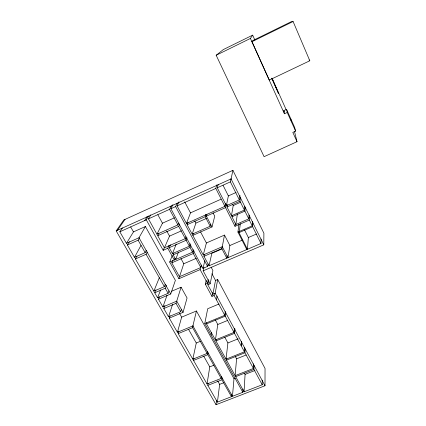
<?xml version="1.0" encoding="UTF-8"?>
<svg xmlns="http://www.w3.org/2000/svg" width="426" height="426" viewBox="0 0 426 426"><rect width="100%" height="100%" fill="white"/><g stroke="black" fill="none" stroke-linecap="round" stroke-linejoin="round"><path stroke-width="0.64" d="M212.899 294.148L207.845 284.781L210.14 283.812L203.159 270.829L263.785 244.844L263.902 233.219L232.91 170.336L123.79 219.976L116.186 230.908L216.046 404.7L264.999 385.759L265.041 368.463L217.691 279.52L215.513 280.441L212.899 294.148L215.189 293.189L217.691 279.52M235.796 375.359L235.69 376.659L244.061 391.808L262.219 384.769L262.267 380.141M239.151 231.334L238.991 232.628L247.431 249.295L260.994 243.47L261.09 238.991M262.219 384.769L253.965 369.475L254.104 365.487M226.765 358.165L226.541 360.119L235.131 375.647L253.417 368.453L253.582 363.809M244.061 391.808L245.078 374.379L244.439 373.213M253.417 368.453L244.955 352.771L245.195 348.931M192.909 325.901L177.418 332.307L181.657 317.146L196.423 310.98L192.909 325.901L232.447 396.308L242.831 392.282L243.028 389.055M216.12 339.613L215.923 340.906L226.02 359.166L244.439 351.812L244.726 347.344M260.994 243.47L252.645 226.685L252.884 222.883M204.459 254.407L203.969 256.308L209.022 265.787L246.803 249.567L237.932 232.064L252.224 225.839L252.511 221.419M241.579 341.285L241.233 345.875L241.611 341.274M247.431 249.295L248.363 237.527L244.513 229.859M252.224 225.839L249.348 220.056L249.721 215.476M246.803 249.567L246.91 248.257M232.17 215.519L231.952 216.807L235.855 224.523L248.763 218.868L249.093 214.965M235.131 375.647L236.574 358.814L235.317 356.514M232.447 396.308L233.996 378.73L196.423 310.98M208.117 383.459L207.813 385.365L217.42 402.133L231.44 396.697L231.675 394.093M244.439 351.812L234.518 333.356L234.96 328.909M206.759 322.588L206.509 323.877L215.396 339.953L234.002 332.392L234.401 328.425M248.763 218.868L244.897 211.099L245.301 207.329M227.489 204.528L226.983 206.993L231.44 215.801L244.391 210.087L244.812 206.333M226.02 359.166L227.905 342.951L224.811 337.285M231.44 396.697L221.941 379.8L222.175 377.846M193.942 358.484L193.532 360.433L207.031 383.991L221.163 378.421L221.403 376.467M239.359 231.44L240.312 223.698M217.42 402.133L219.651 384.364L217.697 380.897M216.046 404.7L216.621 400.216M237.932 232.064L238.938 224.3M234.002 332.392L225.242 316.156L225.759 312.359M242.831 392.282L204.768 323.552L224.779 315.299L225.301 311.507M244.391 210.087L239.982 201.216L240.52 197.376M218.171 184.586L217.265 187.786L226.339 205.71L239.337 199.922L239.982 195.475M235.855 224.523L237.394 213.863M249.348 220.056L235.024 226.323L235.487 223.165M215.396 339.953L217.808 324.474L215.311 319.899M224.486 235.077L229.87 245.53L227.969 257.65L222.281 246.723L224.486 235.077L206.397 242.974L203.25 254.966L222.281 246.723M207.031 383.991L209.768 366.877L203.676 356.099M227.196 255.605L226.786 258.161L221.802 248.592L222.17 246.638M231.44 215.801L233.214 205.54L232.649 204.421M221.163 378.421L207.813 354.677L208.144 352.755M211.088 334.969L211.525 332.424M178.877 331.093L178.174 333.627L192.818 359.193L207.111 353.426L207.446 351.509M216.451 299.861L217.111 296.07M224.779 315.299L214.102 295.5L214.464 293.546M214.102 295.5L211.951 296.405L212.67 292.657M204.768 323.552L207.712 308.722L219.033 304.004M226.339 205.71L228.379 195.912L223.054 185.31M210.14 283.812L212.904 270.537L211.104 267.145M235.024 226.323L225.546 207.632L226.195 204.544M239.337 199.922L230.365 181.87L231.025 178.771M263.785 244.844L231.078 178.909L232.91 170.336M192.818 359.193L196.269 342.994L188.516 329.277M207.845 284.781L208.804 280.345M178.984 201.892L177.104 205.923L186.455 223.458L224.896 206.349L225.556 203.282M211.951 296.405L205.332 284.174L207.494 283.258L208.319 279.488M205.332 284.174L206.189 280.393M209.022 265.787L211.855 253.326L222.111 248.89M172.903 204.645L170.895 208.729L202.957 268.391L207.579 266.41L208.16 263.912M207.111 353.426L192.621 327.663L193.063 325.789M203.159 270.829L203.942 267.65M202.957 268.391L204.837 260.85M203.25 254.966L192.818 235.397L211.999 226.946L214.747 216.184L212.979 212.75M172.748 260.371L171.806 262.842L179.484 276.708L200.827 267.533L201.477 265.02M207.494 283.258L200.129 269.605L201.115 265.819M188.015 222.351L187.12 224.715L192.163 234.172L210.162 226.238L210.662 224.342M177.418 332.307L169.292 318.121L183.052 312.359L187.067 297.982L181.087 287.22L171.508 291.304M164.878 305.442L163.797 308.53L168.542 316.811L180.715 311.704L181.433 309.212M224.896 206.349L215.817 188.441L216.861 184.847M211.999 226.946L206.386 216.152L206.924 214.337M210.162 226.238L205.188 216.685L205.918 214.262M200.827 267.533L193.271 253.502L194.043 250.983M173.861 253.044L173.164 254.844L175.709 259.477L192.541 252.144L193.319 249.636M180.715 311.704L176.013 303.376L181.087 287.22M169.292 318.121L170.07 315.687M168.542 316.811L172.631 304.164M192.541 252.144L190.028 247.469L190.832 245.009M200.129 269.605L178.936 278.705L179.756 276.229M192.818 235.397L193.436 233.544M170.448 244.774L169.228 247.698L172.482 253.608L189.352 246.223L190.166 243.768M179.484 276.708L183.776 263.753L180.933 258.561M192.163 234.172L195.907 223.102L194.714 220.844M183.052 312.359L176.737 301.134L162.913 306.981L158.461 299.212L170.72 293.993L175.379 280.372L145.394 226.525L133.466 231.893L126.453 243.337L119.834 231.787L122.422 227.958M155.895 289.797L154.707 292.758L157.604 297.806L168.11 293.328L168.984 290.851M187.009 237.825L186.141 240.259L169.228 247.698M162.913 306.981L167.045 295.293M185.965 236.712L185.267 238.635L164.409 247.825L157.721 235.722L158.877 233.368M175.709 259.477L178.425 252.144M154.707 292.758L165.235 288.248L166.364 285.196M136.959 256.09L135.415 258.976L153.85 291.16L164.377 286.645L165.288 284.227M178.936 278.705L169.702 262.054L174.277 260.062L174.964 258.231M158.461 299.212L159.372 296.81M186.455 223.458L190.502 212.872L221.03 199.203M157.604 297.806L160.602 289.994M169.702 262.054L172.344 255.302M172.482 253.608L176.242 244.039M153.85 291.16L159.34 277.667M157.721 235.722L178.675 226.392L179.665 223.996M148.546 216.003L146.299 219.837L163.195 250.318L167.791 248.294L169.021 245.371M150.777 214.832L148.445 218.868L156.954 234.252L177.919 224.907L178.664 223.133M163.195 250.318L164.484 247.373M164.409 247.825L169.532 236.116L181.551 230.785M170.895 208.729L175.624 206.594L177.264 203.127M156.954 234.252L162.466 223.192L174.548 217.777M148.445 218.868L169.537 209.342L171.284 205.833M135.415 258.976L146.081 254.274L147.22 252M129.387 241.696L127.395 244.987L134.483 257.357L145.154 252.639L146.31 250.381M251.974 41.679L252.485 40.726L292.098 21.3L293.099 21.524L309.814 60.769L269.296 80.072L251.974 41.679L293.099 21.524M134.483 257.357L141.043 245.296M127.395 244.987L138.12 240.2L139.409 237.937M126.453 243.337L138.988 237.735L145.394 226.525M144.76 220.53L147.034 216.685M294.494 131.432L297.018 141.698L264.083 156.672L216.174 55.263L250.429 38.436L252.666 35.134L254.849 39.991M116.186 230.908L117.475 230.301L125.02 219.39M216.174 55.263L223.277 49.597L252.666 35.134M286.56 109.37L287.236 112.469L284.419 113.779L283.833 110.638L286.56 109.37L294.68 127.459L295.617 131.123L292.822 132.401L297.018 141.698M117.475 230.301L231.078 178.909M119.834 231.787L146.299 219.837M177.104 205.923L215.817 188.441M217.265 187.786L230.365 181.87M228.379 195.912L236.02 192.493M187.12 224.715L205.188 216.685M206.386 216.152L225.546 207.632M226.983 206.993L239.982 201.216M233.214 205.54L240.823 202.158M195.907 223.102L206.514 218.389M231.952 216.807L244.897 211.099M173.164 254.844L190.028 247.469M238.991 232.628L252.645 226.685M171.806 262.842L193.271 253.502M183.776 263.753L196.317 258.321M203.969 256.308L221.802 248.592M229.87 245.53L242.399 240.11M248.363 237.527L256.564 233.98M163.797 308.53L176.013 303.376M178.174 333.627L192.621 327.663M206.509 323.877L225.242 316.156M217.808 324.474L227.59 320.453M196.269 342.994L200.417 341.306M215.923 340.906L234.518 333.356M227.905 342.951L238.198 338.792M193.532 360.433L207.813 354.677M226.541 360.119L244.955 352.771M209.768 366.877L214.06 365.162M236.574 358.814L246.191 354.98M207.813 385.365L221.941 379.8M235.69 376.659L253.965 369.475M219.651 384.364L223.911 382.692M233.996 378.73L235.237 378.245M245.078 374.379L254.972 370.492M309.026 59.954L309.814 60.769M138.988 237.735L170.72 293.993M130.654 226.925L133.466 231.893M138.12 240.2L145.154 252.639M146.081 254.274L164.377 286.645M179.41 313.174L181.657 317.146M165.235 288.248L168.11 293.328M167.791 248.294L174.277 260.062M157.838 214.715L162.466 223.192M166.688 230.913L169.532 236.116M215.189 293.189L264.999 385.759M169.537 209.342L177.919 224.907M178.675 226.392L189.352 246.223M211.919 273.71L215.513 280.441M175.624 206.594L207.579 266.41M184.719 201.908L190.502 212.872M200.534 231.872L206.397 242.974M250.429 38.436L284.419 113.779M272.033 78.24L286.213 109.807M271.942 78.123L278.482 93.347L271.751 78.373M287.236 112.469L295.617 131.123M283.833 110.638L284.376 111.841M290.638 118.455L291.448 121.841M275.345 85.775L275.441 86.483"/></g></svg>
